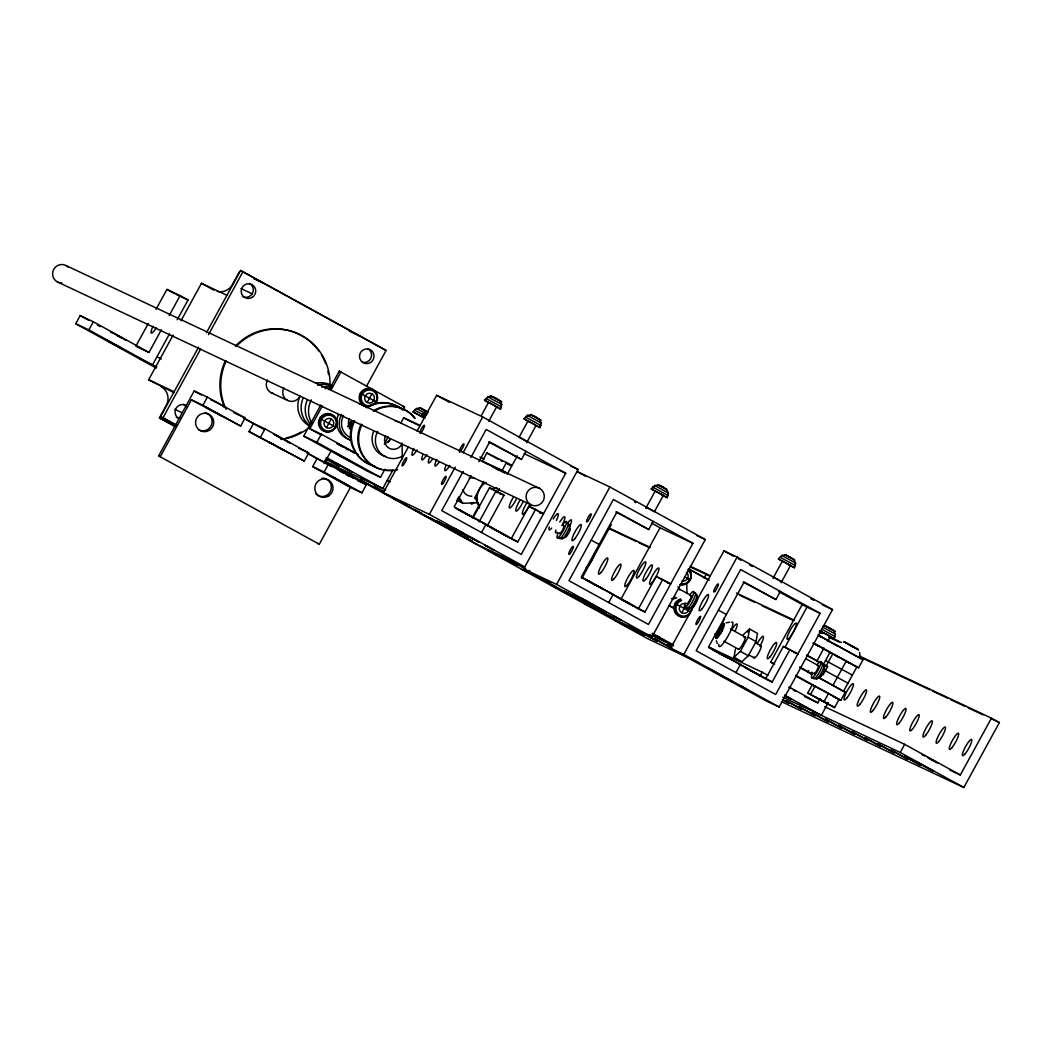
<?xml version="1.0" encoding="UTF-8"?>
<svg xmlns="http://www.w3.org/2000/svg" width="1052" height="1052" viewBox="0 0 1052 1052"><rect width="100%" height="100%" fill="white"/><g stroke="black" fill="none" stroke-linecap="round" stroke-linejoin="round"><path stroke-width="1.5" d="M827.043 634.764L834.328 638.801L835.327 634.106L833.789 630.621L825.255 625.927L822.809 626.334M743.159 634.882L749.511 628.978L757.466 633.357L756.072 641.588L748.327 655.738L741.976 661.642L734.02 657.263L735.414 649.031M734.02 657.263L740.371 651.359L748.117 637.21L749.511 628.978M681.63 600.587A7.995 7.837 -64.8 0 0 678.132 602.743L676.147 606.373A7.995 7.837 -64.8 0 0 678.29 614.013L679.934 615.223A7.995 7.837 -64.8 0 0 689.415 613.684L691.401 610.055A7.995 7.837 -64.8 0 0 691.637 607.977M335.601 427.099L336.758 422.457A9.258 9.073 -64.8 0 0 333.997 416.013L332.09 414.606A9.258 9.073 -64.8 0 0 321.294 429.44L323.201 430.847A9.258 9.073 -64.8 0 0 335.601 427.099L319.703 418.354M493.388 405.059L500.673 409.11L501.672 404.415C500.055 399.221 493.046 395.631 487.904 396.828L484.459 400.247L488.917 402.798M524.067 418.867L540.123 427.677L541.136 422.983C539.518 417.775 532.47 414.199 527.354 415.395L523.922 418.814L528.38 421.365M653.831 490.429L651.135 488.864L667.336 497.727L668.349 493.033C667.034 487.733 658.513 483.92 654.804 485.63M787.264 563.727L794.549 567.778L795.549 563.083L794.01 559.585L785.542 554.93L781.662 555.456L782.806 556.14M156.301 368.082L75.731 323.714L80.176 315.6L93.326 321.78L148.989 352.433L161.429 329.697M75.731 323.714L88.881 329.907L93.326 321.78M148.279 323.516L135.826 346.24L148.989 352.433M156.051 309.301L166.939 289.418L180.102 295.612L188.045 299.991L177.223 319.755M169.201 315.495L180.102 295.612M169.49 333.865L152.487 364.926L88.881 329.907M173.804 392.58L148.648 379.759L173.08 335.141M180.97 320.742L201.458 283.317L226.943 295.31M175.119 426.665L159.378 417.999L166.321 405.336A13.886 13.61 -64.8 0 0 161.061 386.584M239.383 271.876L232.453 284.54A13.886 13.61 -64.8 0 1 217.172 291.43M176.276 425.258L160.535 416.592L198.565 347.134M206.442 332.734L240.54 270.469L386.11 350.434L366.504 386.255M160.535 416.592L163.007 417.749L200.656 348.988M208.493 334.667L242.999 271.626M158.642 455.91L194.199 390.963L207.362 397.156L245.116 417.946L240.671 426.06L191.398 399.852L160.285 456.686L158.642 455.91L319.308 544.239L350.421 487.418L361.927 492.836L366.372 484.709L307.158 453.031M191.398 399.852L202.918 405.27L207.362 397.156M249.048 431.596L253.493 423.483L264.999 428.887L308.723 452.978L304.278 461.092L249.048 431.596L304.278 461.092M260.554 437.014L264.999 428.887M384.953 469.205L380.508 477.319L367.345 471.138L303.752 436.107L320.755 405.046M329.25 389.516L339.296 371.159L340.94 371.935L330.841 390.41M321.136 434.989L309.84 428.769L322.28 406.033M303.752 436.107L316.902 442.3L321.347 434.187L358.088 454.411M326.514 427.612L331.235 418.998L332.248 419.748A4.918 4.826 -64.8 0 1 333.576 424.443L332.353 426.665A4.918 4.826 -64.8 0 1 326.514 427.612L325.502 426.875A4.918 4.826 -64.8 0 1 324.187 422.181L325.41 419.945A4.918 4.826 -64.8 0 1 331.235 418.998M350.421 487.418L312.654 466.615L317.099 458.501M324.161 463.616L331.209 450.716M312.654 466.615L324.161 472.032L328.605 463.919M367.174 402.456L371.895 393.842L372.908 394.592A4.918 4.826 -64.8 0 1 374.223 399.273L373 401.509A4.918 4.826 -64.8 0 1 367.174 402.456L366.162 401.706A4.918 4.826 -64.8 0 1 364.847 397.025L366.07 394.789A4.918 4.826 -64.8 0 1 371.895 393.842M384.335 443.905L388.214 436.804M402.995 409.807L404.547 406.966L339.296 371.159M400.746 423.167L403.718 417.749L420.419 425.6M392.817 470.218L382.77 488.575L326.225 457.436M383.322 492.704L429.361 514.362L524.764 566.91L478.739 545.238L383.322 492.704L408.426 446.863M417.052 431.096L436.659 395.289L482.697 416.947L578.1 469.481L523.686 568.948L619.102 621.482L651.977 636.96L705.313 539.531L609.91 486.997L577.022 471.52L585.569 476.227M481.461 415.356L488.509 402.456L492.336 404.481M429.361 514.362L455.24 467.088M463.09 452.768L482.697 416.947M488.772 421.221L496.623 406.887L494.387 405.612M463.209 471.441L441.761 510.628L521.266 554.404L565.713 473.229L486.195 429.44L470.875 457.436M471.151 475.82L454.148 506.88L517.755 541.912L535.534 509.444L543.49 513.823L528.959 506.341L511.18 538.821L517.755 541.912M478.884 461.71L489.706 441.945L521.516 459.448L525.947 451.334M488.128 464.287L482.408 461.144L486.852 453.017L512.219 465.418M479.462 505.473L474.807 497.622L483.696 481.382M472.282 517.794L479.278 505.013M473.268 517.426L489.496 487.773L504.026 495.242L487.168 526.039M519.346 436.79L527.972 421.037L530.747 422.483M482.408 461.144L502.133 470.428L506.577 462.301M479.068 521.937L496.071 490.876M497.057 492.862L499.398 488.588M507.195 474.347L517.334 455.832M526.671 442.655L536.073 425.455L533.851 424.18M481.514 532.522L485.958 524.396L464.852 513.284M566.923 534.324L565.345 537.204L561.873 538.821L557.31 537.717M523.686 568.948L556.574 584.412L609.91 486.997M581.927 578.271L611.291 524.632M645.77 508.274L655.186 491.087L657.96 492.533M654.66 511.272L663.286 495.505L661.064 494.23M608.713 602.572L613.158 594.446L581.414 577.495M615.867 511.943L648.716 529.498L653.16 521.384M621.048 599.009L660.038 527.802L692.913 543.279L648.479 624.454L568.961 580.678L613.408 499.49L692.913 543.279M623.81 600.837L638.393 608.871L656.172 576.391L670.689 583.873L656.172 576.391M638.393 608.871L644.968 611.962L662.747 579.494M685.365 603.638A4.918 4.826 -64.8 0 0 680.71 605.045L679.487 607.28A4.918 4.826 -64.8 0 0 680.802 611.975L681.814 612.724L685.759 605.531M704.077 578.1L706.405 573.84L710.376 576.036M670.624 648.282L723.96 550.853L737.11 557.047L832.526 609.581L779.19 707.01L766.04 700.816L670.624 648.282L683.787 654.462L779.19 707.01M683.787 654.462L737.11 557.047M715.952 638.288L719.371 632.042L718.108 631.437L720.765 632.896M723.829 623.902L720.41 630.148L719.147 629.543L721.803 631.003M716.333 638.459L719.752 632.213L721.028 632.817M724.21 624.073L720.791 630.319L722.067 630.924M772.983 578.324L782.399 561.137L785.173 562.583M781.084 582.755L790.499 565.555L788.264 564.28M735.927 672.622L740.371 664.496L719.266 653.384M743.08 581.993L775.929 599.548L780.374 591.434M759.938 676.239L762.161 672.189L767.868 675.331M773.483 663.707L770.669 662.155L802.36 604.269M783.385 646.441L797.903 653.923L783.385 646.441L765.606 678.921L749.695 670.163M785.147 647.019L806.976 607.135L820.126 613.329L775.679 694.504L696.174 650.728L740.621 569.54L820.126 613.329M766.921 679.539L772.181 682.012L789.96 649.544M824.005 648.045L816.944 660.945L808.909 656.54L809.501 656.908M827.924 640.892L830.278 636.591L828.042 635.316M807.752 692.992L812.197 684.878L828.489 693.505L839.062 699.435L834.617 707.562L807.752 692.992L834.617 707.562M823.308 664.588L829.975 652.411L856.841 666.968L843.507 691.322L819.508 678.106L821.73 674.043M810.619 694.346L815.063 686.22M826.175 665.929L832.842 653.752M806.568 655.015L827.608 666.613L823.164 674.726L822.348 674.345M804.504 696.569L817.812 702.828L820.152 698.567M824.045 701.618L828.489 693.505M832.934 685.391L846.268 661.037M828.279 702.618L821.323 715.321L784.568 695.096M838.207 699.028L840.85 700.277L845.295 692.15L818.18 677.225M855.986 666.56L858.616 667.796L863.061 659.683L818.167 634.961M782.846 697.226L900.236 752.469L904.681 744.343L960.331 774.995L991.444 718.161L999.4 722.54L963.842 787.488L781.557 701.71M419.774 415.566L412.949 411.897L416.382 408.478L420.142 407.9L424.127 410.03M423.877 417.342L421.168 415.764L424.6 412.345L427.112 411.963M651.28 488.917L654.568 485.445L668.454 493.059L667.718 492.717M782.806 561.466L778.335 558.914L781.781 555.495L795.667 563.109L794.931 562.767M693.399 591.526L696.792 594.814L697.437 598.877A4.918 0.96 -61.2 0 1 696.385 602.217L695.793 603.348A4.918 0.96 -61.2 0 1 692.873 607.201L689.086 608.871L684.523 607.767M820.613 661.577L823.992 664.864L824.636 668.927A4.918 0.96 -61.2 0 1 823.584 672.267L823.006 673.398A4.918 0.96 -61.2 0 1 820.087 677.251L816.299 678.921L811.723 677.817M726.13 622.837L729.641 622.179M569.763 528.617L570.223 528.827A4.918 0.96 -61.2 0 1 569.171 532.167L568.593 533.298A4.918 0.96 -61.2 0 1 565.66 537.151L565.213 536.941M823.492 664.943L824.229 665.285A7.995 1.565 -61.2 0 1 822.506 670.716L821.573 672.557A7.995 1.565 -61.2 0 1 816.812 678.829L816.076 678.487A7.995 1.565 -61.2 0 1 816.115 677.633M459.619 500.279L456.594 500.357L459.053 501.528L457.502 498.911M457.962 498.175L460.289 502.106L462.748 503.264L477.937 502.817M663.286 495.505L662.26 494.992M110.605 331.827L113.156 333.339M654.318 511.719L646.375 507.34L646.954 507.708M822.164 632.16L824.952 633.62M835.051 636.591L821.454 629.043M830.199 636.565L829.252 636.079M843.914 641.72L858.393 649.663L843.914 641.72L851.607 645.836M836.156 655.659L837.971 656.658M847.452 661.826L849.49 663.01L847.951 662.234M376.261 401.943L360.349 393.185M253.545 278.53L263.447 283.198M495.032 398.182C517.4 410.201 475.057 387.491 496.768 398.997M349.409 331.209L359.324 335.877M386.11 350.434L240.54 270.469M240.947 288.537L252.27 293.863M662.813 487.405L666.797 489.535L658.263 484.854L663.444 487.615M787.843 556.258L790.657 557.665M570.684 465.997L578.1 469.481M524.133 453.662L565.713 473.229M696.74 535.494L705.313 539.531M427.204 411.792L420.077 407.887L427.993 412.174M176.355 294.481L188.045 299.991M521.516 459.448L488.667 441.893M402.903 406.19L404.547 406.966M822.296 604.768L832.526 609.581M479.817 457.028L484.209 459.093M66.158 265.617L539.65 488.43A9.258 9.073 -64.8 0 1 539.86 504.408A9.258 9.073 -64.8 0 1 526.092 496.82A9.258 9.073 -64.8 0 1 539.65 488.43M609.055 528.025L650.36 547.461M690.178 566.213L706.405 573.84M609.634 528.932L636.184 541.425M639.129 542.819L649.452 547.671M690.756 567.12L709.929 576.141M848.701 644.468L849.963 645.06M850.555 645.494L858.327 649.636M852.199 646.27L853.474 646.862M736.479 593.078L794.181 620.246M819.337 632.081L822.296 633.475M829.686 636.947L841.534 642.522M739.99 595.366L754.784 602.336M762.174 605.82L793.247 620.443M828.766 637.157L839.128 642.022M859.55 656.093L991.444 718.161M863.061 658.381L929.744 689.77M932.716 691.164L947.536 698.133M950.495 699.527L965.315 706.51M968.274 707.904L983.094 714.873M990.511 718.358L999.4 722.54M860.431 658.447L863.061 659.683M57.268 281.844L530.76 504.671M528.959 506.341L535.534 509.444M504.026 495.242L489.496 487.773M270.943 392.593L287.38 400.339A9.258 9.073 -64.8 0 0 299.767 396.591M825.531 660.524L852.396 675.082M474.807 497.622L477.266 498.779M822.02 663.983L827.608 666.613M156.932 356.812L161.324 358.877M309.84 428.769L321.347 434.187M139.337 358.745L156.879 366.99M842.652 690.914L845.295 692.15M387.215 480.462L390.134 481.829M770.669 662.155L774.614 664.009M233.61 412.529L245.116 417.946M298.663 448.231L308.723 452.978M330.157 463.814L385.69 489.943M148.648 379.759L174.132 391.752M357.601 480.593L366.372 484.709M393.764 498.845L407.071 505.105M708.89 647.111L762.161 672.189M457.37 533.864L472.164 540.833M824.65 706.681L904.681 744.343M949.969 770.117L960.331 774.995M520.964 568.895L550.564 582.821M174.816 409.333L181.891 412.66M673.267 645.363L653.187 634.882M584.57 603.914L614.21 617.866M649.676 634.553L673.49 645.757M698.567 662.655L648.177 638.945L324.503 460.697M159.378 417.999L176.368 425.994M317.665 543.463L319.308 544.239M675.003 603.453L690.651 612.001M540.176 425.126L540.991 425.508L525.658 417.157M500.713 406.559L501.541 406.94L486.195 398.59M539.978 427.625L536.481 425.797M484.617 400.299L494.216 405.454M500.515 409.057L497.031 407.229M667.389 495.176L668.204 495.558L652.49 486.971L653.765 487.733M667.192 497.675L661.787 494.808M794.589 565.226L795.417 565.608L780.084 557.258M778.493 558.967L788.093 564.122M794.391 567.725L786.909 563.727M519.162 437.29L526.763 441.498M781.189 581.598L779.374 580.52M421.313 415.816L424.811 417.644M413.094 411.95L420.813 416.132M507.34 463.774L508.76 464.511M834.17 638.748L830.686 636.92M827.622 640.444L819.942 636.223L821.296 636.999M823.177 648.571L815.497 644.337L818.732 646.165M354.524 452.978L351.026 451.15M937.161 762.792L938.016 763.187L927.364 757.243M325.331 459.619L325.791 459.763M273.98 434.239L290.036 443.037L286.394 441.156M437.343 521.253L438.04 521.608M529.301 570.881L529.998 571.236M658.67 636.855L659.367 637.196M540.518 422.667L541.241 423.009L527.354 415.395L528.393 416.04M501.054 404.099L501.791 404.441L488.128 397.012M834.709 633.791L835.446 634.146L823.203 627.373M503.421 472.164L504.316 472.624M459.514 510.062L474.873 518.518L459.053 509.918M923.84 755.362L922.196 754.586M111.302 332.182L112.498 332.8M631.844 605.058L633.883 606.083L617.669 597.234L630.24 604.203M124.623 339.612L125.806 340.23M793.458 690.007L795.496 691.033L794.168 690.243M759.057 675.108L761.096 676.134L744.882 667.284L757.453 674.253M211.071 399.563L212.267 400.181M578.403 597.852L579.586 598.47M591.724 605.281L592.907 605.899M789.473 565.042L787.724 564.109M427.599 412.042L424.258 410.241M427.638 413.936L424.495 412.305L425.639 412.989M426.06 415.698L422.523 413.87L423.798 414.633M501.488 460.776L502.698 461.42M820.166 630.963L827.871 635.145M498.253 469.534L495.637 468.166L496.505 468.705M847.873 662.234L849.477 663.089M935.978 762.174L928.272 757.992M725.643 656.737L728.891 658.368M222.787 406.138L226.43 408.018L223.721 406.44M671.11 646.73L667.455 644.85L671.926 647.401M344.017 447.074L338.468 444.168L342.926 446.719M501.12 533.127L506.669 536.033L490.456 527.183L499.042 531.996M114.103 333.655L123.952 339.06M785.489 696.24L791.051 699.146L784.582 695.49M783.332 700.316L788.895 703.223L782.425 699.567M326.777 459.224L339.336 466.207L325.831 458.922M213.872 401.036L221.972 405.467M572.13 595.235L566.581 592.329L571.039 594.88M575.049 597.207L580.612 600.113L576.154 597.562M348.094 475.149L353.643 478.068L337.429 469.205L341.887 471.756M847.254 661.971L849.95 663.431M825.294 670.716L847.951 683.195M833.513 696.634L836.195 698.094M535.113 416.947C517.992 407.768 554.68 427.638 535.244 417.157M790.026 557.455C805.543 565.831 777.599 550.551 786.909 555.732M829.804 628.491C848.819 638.656 810.632 618.037 829.673 628.281M416.368 424.245L412.752 422.352M723.737 655.712L719.542 653.423M121.111 337.718L116.917 335.43M457.646 530.142L453.899 528.143L461.933 532.549L458.107 530.524M489.443 547.645C474.439 539.676 504.921 556.008 489.916 548.039M584.846 600.192L581.112 598.193L589.133 602.599L585.32 600.574M712.059 670.242L708.325 668.244L716.346 672.649L712.533 670.624M524.606 568.369L513.941 562.425L525.698 568.737M384.243 492.126L373.578 486.182L383.336 491.389M574.208 596.379L564.398 591.263L582.782 601.192L574.142 596.458M534.482 416.75L536.231 417.565M661.695 486.8L662.444 487.207M788.908 556.85L789.657 557.258M531.549 422.865L533.666 424.022M658.762 492.915L660.88 494.072M785.976 562.965L786.672 563.346M778.375 579.968L773.707 577.495M830.436 628.702L828.687 627.873M423.509 409.833L425.258 410.648M424.692 412.936L416.618 408.663M825.754 633.988L826.451 634.369M423.759 415.053L414.685 410.241M420.576 415.935L424.692 418.209M501.239 471.151L502.83 472.019M346.095 448.218L351.973 451.453M572.038 595.3L576.325 597.536M570.855 594.919L575.155 597.141M282.396 439L274.217 434.437M723.96 550.853L733.928 556.35M738.202 558.704L741.055 560.269M749.589 564.977L752.443 566.541M810.829 598.693L813.669 600.258M436.659 395.289L449.48 402.337M778.585 591.5L806.976 607.135M651.517 523.107L660.038 527.802M201.458 283.317L213.858 290.142M648.716 529.498L616.919 511.995L581.361 576.93L644.968 611.962M775.929 599.548L744.132 582.045L708.575 646.98L772.181 682.012M486.852 453.017L498.135 459.237M818.614 635.724L821.415 637.275M827.03 640.366L836.853 645.77M689.113 569.093L708.995 580.033M688.889 569.106L708.772 580.047M502.133 470.428L507.853 473.571M813.722 643.074L858.616 667.796M403.718 417.749L412.187 422.404M492.428 466.654L498.148 469.81M812.762 643.074L818.377 646.165M822.585 648.479L831.001 653.121M838.01 656.974L835.696 655.501M166.939 289.418L174.895 293.797M684.747 576.93L690.204 579.994M816.405 660.893L819.219 662.431M591.185 540.084L599.14 544.463M718.398 610.134L726.353 614.513M678.553 588.633L691.177 595.59M805.766 658.683L818.39 665.64M748.117 637.21L756.072 641.588M730.588 629.03L745.789 637.407M755.467 642.746L761.004 645.783M799.625 667.007L812.473 674.082M800.178 667.836L811.605 674.135M669.23 605.65L673.385 607.938L668.967 605.636M795.614 675.371L840.85 700.277M796.101 676.16L814.485 686.285M723.921 641.22L739.122 649.584M748.8 654.923L754.337 657.96M740.371 651.359L748.327 655.738M789.276 687.114L817.812 702.828M900.236 752.469L963.842 787.488M455.529 508.169L463.472 512.548M509.852 538.085L482.671 522.857M708.627 647.545L717.898 652.648M336.693 443.55L342.347 446.666M345.174 448.218L348.002 449.783M316.902 442.3L380.508 477.319M80.176 315.6L88.736 320.308M97.297 325.029L100.15 326.593M652.135 633.251L673.438 644.981M556.574 584.412L651.977 636.96M243.551 417.999L253.493 423.483M194.199 390.963L201.366 394.908M244.34 418.578L264.394 429.61M307.381 453.28L331.722 466.693M340.322 471.428L343.189 473.005M346.055 474.583L348.922 476.161M202.918 405.27L240.671 426.06M324.161 472.032L361.927 492.836M163.007 417.749L175.881 424.85M421.865 416.71L424.443 418.144M417.42 424.837L418.433 425.389M500.357 470.862L497.543 469.297M789.026 687.377L791.038 688.481M509.247 464.918L510.562 465.655M847.057 661.563L848.806 662.55M717.543 652.319L713.085 649.768L727.971 657.842M212.925 400.733L214.674 401.706M812.197 684.878L814.84 686.364M529.327 421.813L527.972 421.037M634.382 501.883L635.763 502.672M819.442 630.727L820.823 631.516M500.949 460.592L501.988 461.184M504.802 473.032L503.08 472.046M923.13 755.126L924.511 755.901M656.816 635.684L658.197 636.473M439.894 522.778L437.185 521.213M438.921 523.094L424.035 515.02L439.841 523.62M738.491 663.746L748.301 669.361M609.871 592.907L622.495 600.113M783.056 561.518L782.399 561.137M507.524 463.932L508.208 464.327M353.354 452.242L354.274 452.781M528.827 570.5L529.761 571.026M125.346 339.849L126.266 340.388M210.624 399.405L211.544 399.944M860.01 658.21L835.696 644.929L836.287 645.297M687.85 569.776L688.402 570.158A7.995 7.837 -64.8 0 1 690.546 577.798L688.56 581.427A7.995 7.837 -64.8 0 1 680.986 583.702M686.364 572.354L686.706 572.59A4.918 4.826 -64.8 0 1 688.021 577.272L686.798 579.507A4.918 4.826 -64.8 0 1 682.143 580.914M566.2 521.476L569.803 525.185A7.995 1.565 -61.2 0 1 568.093 530.616L567.146 532.457A7.995 1.565 -61.2 0 1 562.386 538.729L561.65 538.387M458.869 496.715L462.748 503.264M692.558 607.254L692.413 606.991A4.918 0.96 -61.2 0 1 692.44 606.465M688.863 608.437L689.599 608.779A7.995 1.565 -61.2 0 0 694.359 602.507L695.306 600.666A7.995 1.565 -61.2 0 0 697.016 595.235L696.279 594.893A7.995 1.565 -61.2 0 0 695.556 595.432M716.267 640.826L717.267 643.456M859.484 652.385L860.036 655.264M570.079 528.564L569.066 524.843A7.995 1.565 -61.2 0 0 568.343 525.382M686.798 583.439L686.93 593.078M402.061 442.984L402.285 458.922M500.029 494.045A4.629 0.907 -61.2 0 1 500.87 493.94M419.814 433.122A4.629 0.907 -61.2 0 1 422.575 426.941A4.629 0.907 -61.2 0 1 424.324 426.704A4.629 0.907 -61.2 0 1 420.655 433.016M563.267 525.895A4.629 0.907 -61.2 0 1 562.57 529.984A4.629 0.907 -61.2 0 1 559.414 532.917M562.544 524.869A9.258 1.815 -61.2 0 1 566.37 521.647A9.258 1.815 -61.2 0 1 564.49 528.249L563.399 530.379A9.258 1.815 -61.2 0 1 557.889 537.638A9.258 1.815 -61.2 0 1 558.099 532.996M566.673 523.501A8.981 1.762 -61.2 0 1 566.397 529.38L565.332 531.444A8.981 1.762 -61.2 0 1 559.164 538.111M540.255 512.64A4.629 0.907 -61.2 0 0 539.413 512.758A4.629 0.907 -61.2 0 1 540.307 513.008M459.408 451.939A4.629 0.907 -61.2 0 1 461.828 445.811A4.629 0.907 -61.2 0 1 463.682 445.561A4.629 0.907 -61.2 0 1 459.698 451.9M516.624 498.543A9.258 1.815 -61.2 0 1 509.444 508.011A9.258 1.815 -61.2 0 1 513.455 497.044M523.212 501.633A9.258 1.815 -61.2 0 1 516.019 511.101A9.258 1.815 -61.2 0 1 520.03 500.134M529.787 504.723A9.258 1.815 -61.2 0 1 522.594 514.204A9.258 1.815 -61.2 0 1 526.605 503.237M426.875 454.582A9.258 1.815 -61.2 0 1 422.247 459.882A9.258 1.815 -61.2 0 1 422.786 455.122M432.214 459.553A9.258 1.815 -61.2 0 1 429.361 458.212M438.789 462.643A9.258 1.815 -61.2 0 1 434.963 465.865A9.258 1.815 -61.2 0 1 436.843 459.277M449.888 465.405A9.258 1.815 -61.2 0 1 445.259 470.717A9.258 1.815 -61.2 0 1 445.811 465.957M417.013 449.94A9.258 1.815 -61.2 0 1 412.121 455.2A9.258 1.815 -61.2 0 1 413.83 448.441M690.48 595.945A4.629 0.907 -61.2 0 1 690.073 599.508A4.629 0.907 -61.2 0 1 686.601 603.467M689.757 594.919A9.258 1.815 -61.2 0 1 693.584 591.697A9.258 1.815 -61.2 0 1 691.703 598.299L690.612 600.429A9.258 1.815 -61.2 0 1 685.089 607.688A9.258 1.815 -61.2 0 1 685.312 603.046M694.701 592.947A8.981 1.762 -61.2 0 1 693.61 599.43L692.545 601.494A8.981 1.762 -61.2 0 1 686.417 607.188M667.547 582.558A4.629 0.907 -61.2 0 1 667.52 583.058M567.593 523.238A9.258 1.815 -61.2 0 1 571.42 520.017A9.258 1.815 -61.2 0 1 569.54 526.618M559.782 522.029A9.258 1.815 -61.2 0 1 564.845 516.927A9.258 1.815 -61.2 0 1 561.86 525.645M557.192 532.299A9.258 1.815 -61.2 0 1 555.916 530.063M553.207 518.938A9.258 1.815 -61.2 0 1 558.086 513.665A9.258 1.815 -61.2 0 1 556.376 520.424M551.669 528.065A9.258 1.815 -61.2 0 1 549.341 526.973M793.905 652.713A4.629 0.907 -61.2 0 1 794.76 652.608M818.101 665.679A4.629 0.907 -61.2 0 1 816.694 670.611A4.629 0.907 -61.2 0 1 813.84 673.017M816.97 664.969A9.258 1.815 -61.2 0 1 820.797 661.747A9.258 1.815 -61.2 0 1 818.916 668.349L817.812 670.479A9.258 1.815 -61.2 0 1 812.302 677.738A9.258 1.815 -61.2 0 1 812.525 673.096M821.914 662.997A8.981 1.762 -61.2 0 1 820.81 669.48L819.758 671.544A8.981 1.762 -61.2 0 1 813.577 678.211M366.701 407.755A32.204 31.586 -64.8 0 1 402.969 409.912M375.143 466.312A32.204 31.586 -64.8 0 1 354.616 421.089M365.872 407.374A32.204 31.586 -64.8 0 1 402.153 409.517M374.328 465.931A32.204 31.586 -64.8 0 1 353.788 420.695M390.055 439.078A9.258 9.073 -64.8 0 1 384.585 443.536M373.276 410.859A32.204 31.586 -64.8 0 1 414.383 417.907M392.698 470.06A32.204 31.586 -64.8 0 1 384.427 469.928M381.731 469.402A32.204 31.586 -64.8 0 1 361.191 424.18M374.104 411.24A32.204 31.586 -64.8 0 1 415.198 418.288M397.63 469.679A32.204 31.586 -64.8 0 1 362.019 424.561M385.86 456.515A18.515 18.147 -64.8 0 1 373.71 431.254M394.802 420.616A18.515 18.147 -64.8 0 1 399.221 422.325M402.942 455.805A18.515 18.147 -64.8 0 1 377.707 431.359M401.562 444.483A9.258 9.073 -64.8 0 1 389.174 448.231A9.258 9.073 -64.8 0 1 385.663 435.725M310.274 425.994A23.144 22.684 -64.8 0 1 303.318 397.709M317.678 385.216A23.144 22.684 -64.8 0 1 329.473 384.874M309.485 426.047A23.144 22.684 -64.8 0 1 300.03 396.157M315.837 383.283A23.144 22.684 -64.8 0 1 331.709 385.466M311.09 424.942A23.144 22.684 -64.8 0 1 307.434 399.642M321.794 387.149A23.144 22.684 -64.8 0 1 332.13 386.505M351.158 421.734A23.144 22.684 -64.8 0 1 347.607 426.612M311.721 422.891A23.144 22.684 -64.8 0 1 311.405 399.839M325.081 388.701A23.144 22.684 -64.8 0 1 330.959 387.741M287.38 400.339A9.258 9.073 -64.8 0 1 283.869 387.846M178.787 418.42A7.403 7.259 -64.8 0 1 175.973 408.413A7.403 7.259 -64.8 0 1 185.888 405.428M183.429 404.27A7.403 7.259 -64.8 0 1 186.138 406.887M179.971 418.131A7.403 7.259 -64.8 0 1 176.315 417.25M273.152 393.461A9.258 9.073 -64.8 0 1 267.432 380.101M249.561 283.461A7.403 7.259 -64.8 0 1 252.375 293.469A7.403 7.259 -64.8 0 1 242.447 296.454M236.2 346.502A55.532 54.454 -64.8 0 1 297.058 333.352A55.532 54.454 -64.8 0 1 329.986 386.084M309.867 426.875A55.532 54.454 -64.8 0 1 280.884 439.447M226.18 409.32A55.532 54.454 -64.8 0 1 226.219 361.073M367.871 348.62A7.403 7.259 -64.8 0 1 362.519 362.282M235.385 346.108A55.532 54.454 -64.8 0 1 318.901 351.066M321.504 355.05A55.532 54.454 -64.8 0 1 325.66 363.676M327.922 371.317A55.532 54.454 -64.8 0 1 328.513 374.486M301.174 432.017A55.532 54.454 -64.8 0 1 290.944 436.633M289.431 437.106A55.532 54.454 -64.8 0 1 286.368 437.934M224.681 407.479A55.532 54.454 -64.8 0 1 225.391 360.691M471.769 496.242A9.258 9.073 -64.8 0 1 462.88 489.667M469.166 478.187A9.258 9.073 -64.8 0 1 473.873 478.055M491.415 489.456A11.27 11.046 -64.8 0 1 496.938 487.786M479.633 508.05A18.739 18.384 -64.8 0 1 486.037 482.342M322.136 478.134A9.258 9.073 -64.8 0 1 330.722 490.64A9.258 9.073 -64.8 0 1 315.916 494.059M205.245 412.713A9.258 9.073 -64.8 0 1 211.465 424.969A9.258 9.073 -64.8 0 1 198.565 429.795M744.04 637.551A6.943 1.354 -61.2 0 1 743.422 642.903A6.943 1.354 -61.2 0 1 738.228 648.847M759.938 646.309A6.943 1.354 -61.2 0 1 758.9 652.45A6.943 1.354 -61.2 0 1 754.166 656.856M731.666 622.297A13.886 2.722 -61.2 0 1 727.445 637.104A13.886 2.722 -61.2 0 1 718.858 644.324M687.613 615.683A9.258 9.073 -64.8 0 1 678.501 615.946L676.594 614.539A9.258 9.073 -64.8 0 1 680.473 598.996M692.19 607.767A8.981 8.797 -64.8 0 1 691.927 610.081M689.691 614.158A8.981 8.797 -64.8 0 1 679.053 615.893L677.199 614.526A8.981 8.797 -64.8 0 1 680.96 599.456M689.021 608.266A4.918 4.826 -64.8 0 1 688.876 609.542L687.653 611.764A4.918 4.826 -64.8 0 1 681.814 612.724M677.935 586.845A6.943 6.812 -64.8 0 1 679.737 589.896M676.66 597.76A6.943 6.812 -64.8 0 1 671.492 598.601M675.016 596.997A6.943 6.812 -64.8 0 1 673.385 597.733M688.442 568.856A9.258 9.073 -64.8 0 1 679.855 584.544M688.666 569.25A8.981 8.797 -64.8 0 1 680.342 584.465M350.5 439.868A18.515 18.147 -64.8 0 1 338.363 414.606M359.442 403.968A18.515 18.147 -64.8 0 1 363.86 405.691L361.954 404.284A9.258 9.073 -64.8 0 1 372.75 389.45L374.657 390.857A9.258 9.073 -64.8 0 1 374.828 403.902M375.051 403.902A8.981 8.797 -64.8 0 0 374.88 391.252L373.026 389.884A8.981 8.797 -64.8 0 0 362.559 404.27L364.4 405.638A8.981 8.797 -64.8 0 0 366.543 406.466M349.658 437.29A16.201 15.885 -64.8 0 1 343.517 415.422M351.447 440.591A18.515 18.147 -64.8 0 1 341.532 414.33M361.901 405.138A18.515 18.147 -64.8 0 1 366.32 406.848M351.092 429.795A9.258 9.073 -64.8 0 1 349.488 418.709M61.831 282.949A9.258 9.073 -64.8 0 1 53.244 270.456A9.258 9.073 -64.8 0 1 68.064 267.024M156.183 327.829A9.258 1.815 -61.2 0 1 151.291 333.103A9.258 1.815 -61.2 0 1 153 326.344M724.065 618.221A9.258 1.815 -61.2 0 1 720.396 627.689A9.258 1.815 -61.2 0 1 714.913 633.988M747.643 631.963A9.258 1.815 -61.2 0 1 749.524 630.201M732.074 629.201A9.258 1.815 -61.2 0 1 736.952 623.941A9.258 1.815 -61.2 0 1 735.243 630.7M757.164 643.666A9.258 1.815 -61.2 0 1 763.252 636.315A9.258 1.815 -61.2 0 1 760.451 645.205M811.855 672.044A9.258 1.815 -61.2 0 1 810.619 673.924M807.778 672.583A9.258 1.815 -61.2 0 1 808.686 670.545M594.656 553.247A9.258 1.815 -61.2 0 1 588.002 566.186M586.963 567.304A9.258 1.815 -61.2 0 1 586.122 567.935M473.952 502.317A9.258 1.815 -61.2 0 1 471.257 502.672M349.58 422.641A9.258 1.815 -61.2 0 1 349.29 428.703M387.991 442.34A9.258 1.815 -61.2 0 1 389.884 440.591M321.583 419.327L320.847 421.273A7.995 7.837 -64.8 0 0 322.99 428.9L324.634 430.123A7.995 7.837 -64.8 0 0 334.102 428.585L336.101 424.955A7.995 7.837 -64.8 0 0 333.957 417.315L332.314 416.105A7.995 7.837 -64.8 0 0 322.832 417.644L321.583 419.327M362.243 394.158L361.493 396.117A7.995 7.837 -64.8 0 0 363.637 403.744L365.294 404.967A7.995 7.837 -64.8 0 0 374.762 403.429L376.748 399.799A7.995 7.837 -64.8 0 0 374.617 392.159L372.96 390.95A7.995 7.837 -64.8 0 0 363.492 392.488L362.243 394.158M718.608 630.477L717.622 632.397A8.337 1.631 -61.2 0 0 715.833 638.064L716.596 638.433A8.337 1.631 -61.2 0 0 720.475 633.751L722.553 629.964A8.337 1.631 -61.2 0 0 724.341 624.296L723.566 623.928A8.337 1.631 -61.2 0 0 719.686 628.609L718.608 630.477M106.16 339.941L122.216 348.751L106.16 339.941M205.929 407.321L221.985 416.132L205.929 407.321M334.168 452.334L350.224 461.144L334.168 452.334M336.43 463.59L352.486 472.401L336.43 463.59M269.536 442.353L285.592 451.163L269.536 442.353M360.586 480.041L376.642 488.851L360.586 480.041M333.142 477.371L349.198 486.182L333.142 477.371M414.435 509.576L422.47 513.981L414.435 509.576M429.65 517.689L445.706 526.5L429.65 517.689M439.526 522.331L455.582 531.142L439.526 522.331M446.101 525.421L462.157 534.232L446.101 525.421M452.676 528.525L468.732 537.322L452.676 528.525M446.245 527.091L454.267 531.484L446.245 527.091M462.538 533.167L478.594 541.964L462.538 533.167M586.03 579.77L602.086 588.568L586.03 579.77M487.799 550.091L503.855 558.901L487.799 550.091M500.949 556.284L517.005 565.095L500.949 556.284M551.393 585.122L567.449 593.933L551.393 585.122M573.314 595.471L589.357 604.282L573.314 595.471M579.889 598.575L595.945 607.372L579.889 598.575M589.751 603.217L605.807 612.014L589.751 603.217M612.908 615.709L620.943 620.115L612.908 615.709M614.999 620.141L631.055 628.951L614.999 620.141M628.162 626.334L644.218 635.145L628.162 626.334M641.312 632.528L657.368 641.325L641.312 632.528M654.462 638.709L670.518 647.519L654.462 638.709M815.221 696.989L827.266 703.591L815.221 696.989M716.964 673.267L733.02 682.064L716.964 673.267M785.989 700.606L802.045 709.416L785.989 700.606M740.121 685.759L748.156 690.165L740.121 685.759M799.139 706.799L815.195 715.61L799.139 706.799M812.289 712.993L828.345 721.79L812.289 712.993M825.452 719.173L841.508 727.984L825.452 719.173M838.602 725.367L854.658 734.178L838.602 725.367M851.752 731.561L867.808 740.358L851.752 731.561M864.902 737.741L880.958 746.552L864.902 737.741M878.052 743.935L894.108 752.745L878.052 743.935M891.215 750.129L907.271 758.926L891.215 750.129M904.365 756.309L920.421 765.12L904.365 756.309M917.515 762.503L933.571 771.313L917.515 762.503M334.22 416.408L332.366 415.04A8.981 8.797 -64.8 0 0 321.899 429.426L323.753 430.794A8.981 8.797 -64.8 0 0 334.22 416.408M789.75 637.512A9.258 1.815 -61.2 0 0 796.443 623.586A9.258 1.815 -61.2 0 0 788.987 632.581A9.258 1.815 -61.2 0 0 789.75 637.512M442.866 483.486A4.629 0.907 -61.2 0 0 446.206 476.53A4.629 0.907 -61.2 0 0 442.484 481.027A4.629 0.907 -61.2 0 0 442.866 483.486M403.403 464.918A4.629 0.907 -61.2 0 0 406.756 457.962A4.629 0.907 -61.2 0 0 403.021 462.459A4.629 0.907 -61.2 0 0 403.403 464.918M570.066 553.536A4.629 0.907 -61.2 0 0 573.419 546.58A4.629 0.907 -61.2 0 0 569.697 551.077A4.629 0.907 -61.2 0 0 570.066 553.536M587.844 521.069A4.629 0.907 -61.2 0 0 591.198 514.099A4.629 0.907 -61.2 0 0 587.476 518.597A4.629 0.907 -61.2 0 0 587.844 521.069M652.279 582.413A9.258 1.815 -61.2 0 0 658.973 568.488A9.258 1.815 -61.2 0 0 651.517 577.482A9.258 1.815 -61.2 0 0 652.279 582.413M645.704 579.323A9.258 1.815 -61.2 0 0 652.398 565.397A9.258 1.815 -61.2 0 0 644.942 574.392A9.258 1.815 -61.2 0 0 645.704 579.323M639.116 576.233A9.258 1.815 -61.2 0 0 645.823 562.294A9.258 1.815 -61.2 0 0 638.367 571.289A9.258 1.815 -61.2 0 0 639.116 576.233M574.681 538.9A9.258 1.815 -61.2 0 0 581.375 524.974A9.258 1.815 -61.2 0 0 573.919 533.969A9.258 1.815 -61.2 0 0 574.681 538.9M697.279 623.586A4.629 0.907 -61.2 0 0 700.632 616.63A4.629 0.907 -61.2 0 0 696.897 621.127A4.629 0.907 -61.2 0 0 697.279 623.586M715.058 591.119A4.629 0.907 -61.2 0 0 718.411 584.149A4.629 0.907 -61.2 0 0 714.676 588.647A4.629 0.907 -61.2 0 0 715.058 591.119M701.894 608.95A9.258 1.815 -61.2 0 0 708.588 595.024A9.258 1.815 -61.2 0 0 701.132 604.019A9.258 1.815 -61.2 0 0 701.894 608.95M252.204 297.4A7.403 7.259 -64.8 0 0 252.033 284.632A7.403 7.259 -64.8 0 0 241.184 291.338A7.403 7.259 -64.8 0 0 252.204 297.4M370.514 362.545A7.403 7.259 -64.8 0 0 370.33 349.777A7.403 7.259 -64.8 0 0 359.495 356.483A7.403 7.259 -64.8 0 0 370.514 362.545M209.309 430.307A9.258 9.073 -64.8 0 0 209.098 414.343A9.258 9.073 -64.8 0 0 195.54 422.72A9.258 9.073 -64.8 0 0 209.309 430.307M328.566 495.979A9.258 9.073 -64.8 0 0 328.355 480.014A9.258 9.073 -64.8 0 0 314.798 488.391A9.258 9.073 -64.8 0 0 328.566 495.979M886.205 716.688A9.258 1.815 -61.2 0 0 892.898 702.762A9.258 1.815 -61.2 0 0 885.442 711.757A9.258 1.815 -61.2 0 0 886.205 716.688M873.042 710.508A9.258 1.815 -61.2 0 0 879.748 696.582A9.258 1.815 -61.2 0 0 872.292 705.576A9.258 1.815 -61.2 0 0 873.042 710.508M859.892 704.314A9.258 1.815 -61.2 0 0 866.598 690.388A9.258 1.815 -61.2 0 0 859.142 699.383A9.258 1.815 -61.2 0 0 859.892 704.314M846.742 698.12A9.258 1.815 -61.2 0 0 853.435 684.194A9.258 1.815 -61.2 0 0 845.979 693.189A9.258 1.815 -61.2 0 0 846.742 698.12M925.655 735.269A9.258 1.815 -61.2 0 0 932.361 721.33A9.258 1.815 -61.2 0 0 924.892 730.325A9.258 1.815 -61.2 0 0 925.655 735.269M912.505 729.075A9.258 1.815 -61.2 0 0 919.198 715.15A9.258 1.815 -61.2 0 0 911.742 724.144A9.258 1.815 -61.2 0 0 912.505 729.075M899.355 722.882A9.258 1.815 -61.2 0 0 906.048 708.956A9.258 1.815 -61.2 0 0 898.592 717.951A9.258 1.815 -61.2 0 0 899.355 722.882M938.805 741.45A9.258 1.815 -61.2 0 0 945.511 727.524A9.258 1.815 -61.2 0 0 938.055 736.518A9.258 1.815 -61.2 0 0 938.805 741.45M951.968 747.643A9.258 1.815 -61.2 0 0 958.661 733.717A9.258 1.815 -61.2 0 0 951.205 742.712A9.258 1.815 -61.2 0 0 951.968 747.643M965.118 753.837A9.258 1.815 -61.2 0 0 971.811 739.898A9.258 1.815 -61.2 0 0 964.355 748.892A9.258 1.815 -61.2 0 0 965.118 753.837M769.985 656.908A9.258 1.815 -61.2 0 0 776.678 642.982A9.258 1.815 -61.2 0 0 769.222 651.977A9.258 1.815 -61.2 0 0 769.985 656.908M601.152 572.367A9.258 1.815 -61.2 0 0 607.859 558.441A9.258 1.815 -61.2 0 0 600.403 567.436A9.258 1.815 -61.2 0 0 601.152 572.367M627.465 584.754A9.258 1.815 -61.2 0 0 634.159 570.815A9.258 1.815 -61.2 0 0 626.703 579.81A9.258 1.815 -61.2 0 0 627.465 584.754M614.315 578.561A9.258 1.815 -61.2 0 0 621.009 564.635A9.258 1.815 -61.2 0 0 613.553 573.629A9.258 1.815 -61.2 0 0 614.315 578.561"/></g></svg>
